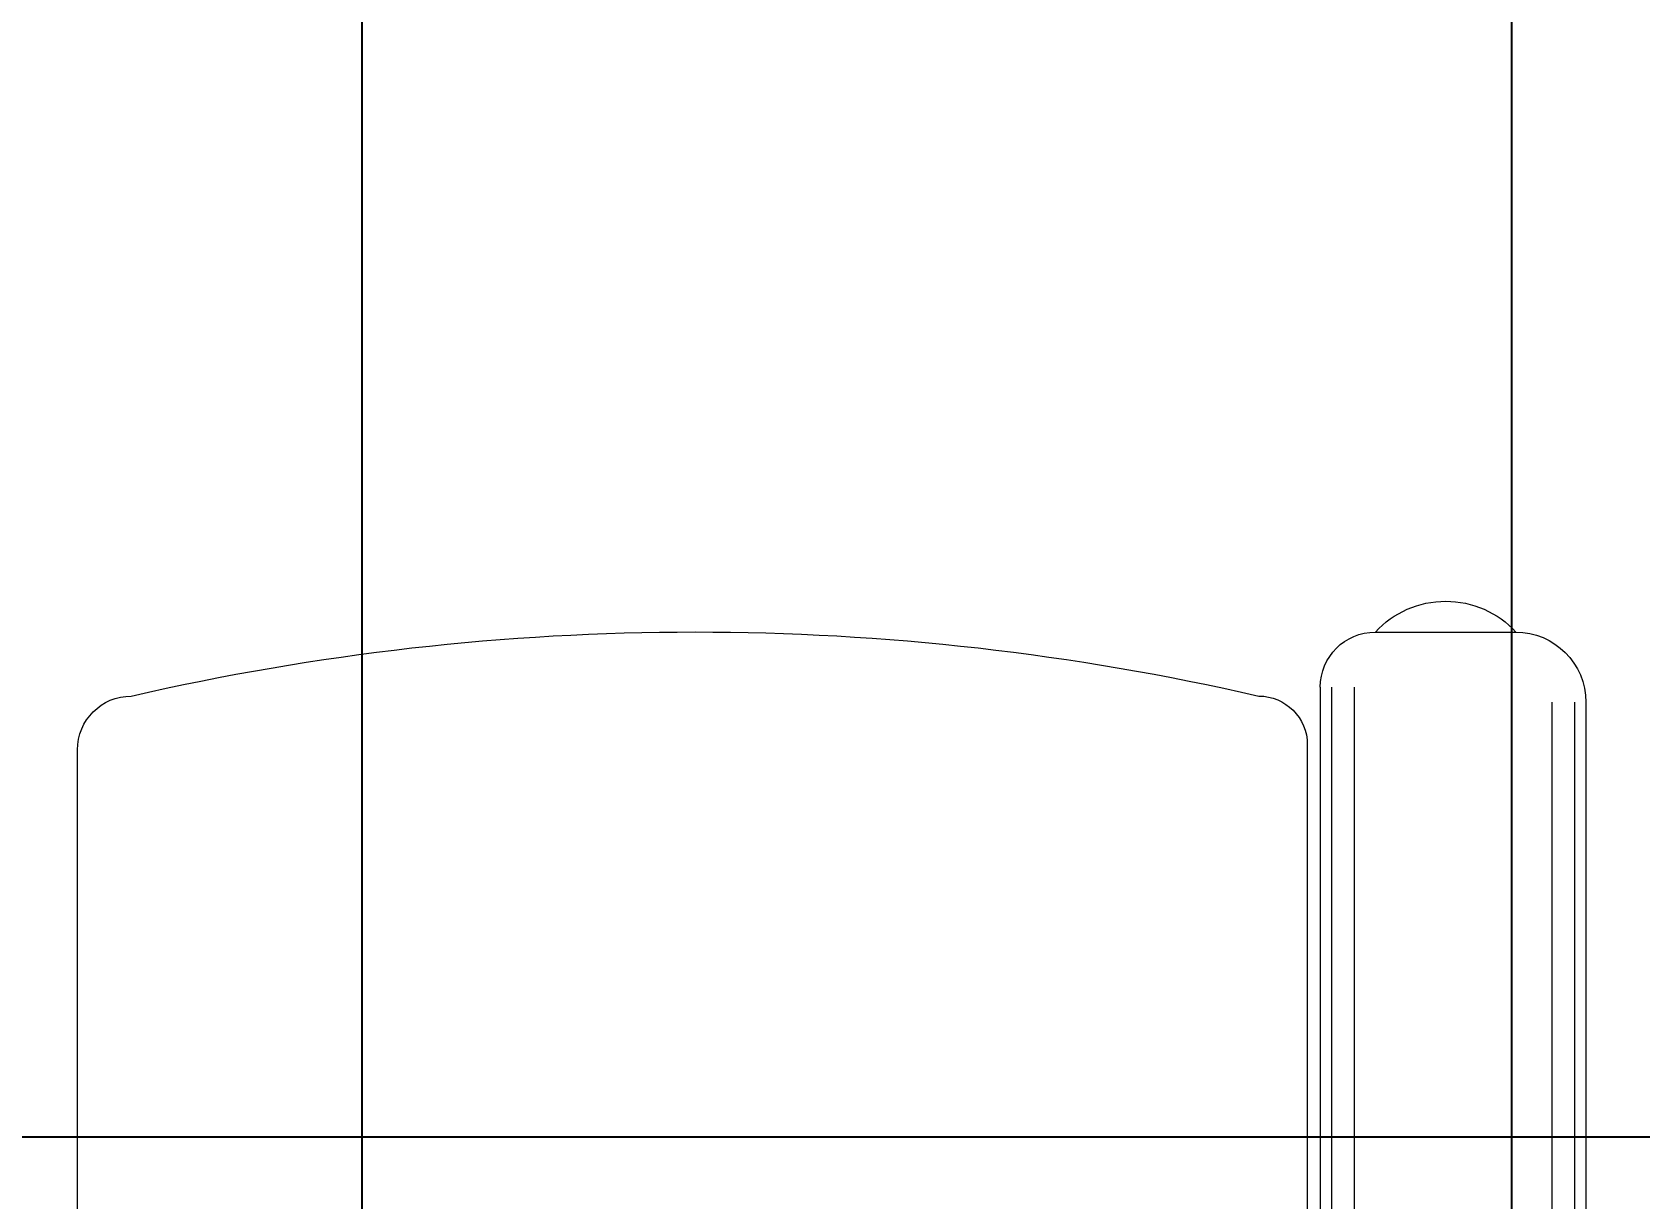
# Model space of a CAD drawing. Extents: x -12260 to 304645, y -29287 to 19916.
# Drawn here: x 11224 to 12063, y -242 to 367 of the extents above; entities that cross this region are included whole.
import ezdxf
from ezdxf import colors
from ezdxf.entities.mleader import LeaderData, LeaderLine
from ezdxf.math import Vec2, Vec3

# ---------------------------------------------------------------- set-up
doc = ezdxf.new("R2010")
doc.units = 0
doc.header["$LTSCALE"] = 0.25
doc.linetypes.add('DASHDOT', pattern=[25.4, 12.7, -6.35, 0, -6.35])
doc.layers.add('01-First Floor$0$FALSE CEILING', color=251, linetype='Continuous')
doc.layers.add('01-First Floor$0$TME-NON MEDICAL FURNITURE', color=242, linetype='Continuous')
for name, color, linetype, lineweight in [('01-First Floor$0$LOADING', 253, 'Continuous', 5), ('E-LITE-CLNG-CNDT', 6, 'DASHDOT', 35), ('T-DATA-TEXT', 2, 'Continuous', 25)]:
    doc.layers.add(name, color=color, linetype=linetype, lineweight=lineweight)
doc.styles.add('DC_Elc_Romans', font='elc_romans.shx', dxfattribs={"width": 0.7})

# ---------------------------------------------------------------- blocks, each defined once
blk = doc.blocks.new('01-First Floor$0$GF21008-P')
at = {"layer": '01-First Floor$0$LOADING'}
for p, q in [((0.02235, -0.20585), (0.02235, -0.73852)), ((0.67107, -0.77123), (0.67107, -0.21699)), ((0.67698, -0.77123), (0.67698, -0.21699)), ((0.6888, -0.77123), (0.6888, -0.21699)), ((0.79197, -0.76339), (0.79197, -0.21699)), ((0.80379, -0.76339), (0.80379, -0.21699)), ((0.8097, -0.76339), (0.8097, -0.21699)), ((0.66431, -0.74126), (0.66431, -0.23119)), ((0.69984, -0.8), (0.77309, -0.8))]:
    blk.add_line(p, q, dxfattribs=at)
for centre, radius, start, end in [((0.05042, -0.73852), 0.02807, 180, 270), ((0.63897, -0.74126), 0.02534, 270, 0), ((0.77309, -0.76339), 0.03661, 270, 0), ((0.3447, 0.51055), 1.31061, 257.02456, 282.97544), ((0.69984, -0.77123), 0.02877, 180, 270), ((0.73653, -0.7662), 0.04989, 222.64618, 317.35382)]:
    blk.add_arc(centre, radius, start, end, dxfattribs=at)
blk = doc.blocks.new('01-First Floor')
at = {"layer": '01-First Floor$0$FALSE CEILING', "linetype": 'Continuous'}
for p, q in [((11396.44, -810), (11396.44, 3760)), ((11996.44, -810), (11996.44, 3760)), ((8907.86, -210), (13106, -210))]:
    blk.add_line(p, q, dxfattribs=at)
at = {"layer": '01-First Floor$0$TME-NON MEDICAL FURNITURE', "xscale": -1000, "yscale": 1000, "zscale": 1000, "rotation": 180}
blk.add_blockref('01-First Floor$0$GF21008-P', (11225.44, -746.53, -0.1), dxfattribs=at)
blk = doc.blocks.new('DC_Arrow-ArrowEllipse')
at = {"color": 0}
blk.add_ellipse((0, 0), major_axis=(0.4, 0), ratio=0.4, dxfattribs=at)
at = {"color": 0, "ltscale": 0.5}
blk.add_solid([(-1.4, 0.1667), (-0.4, 0), (-1.4, -0.1667)], dxfattribs=at)

msp = doc.modelspace()

# ---------------------------------------------------------------- block references
at = {"layer": 'E-LITE-CLNG-CNDT'}
msp.add_blockref('01-First Floor', (0, 0), dxfattribs=at)

# ---------------------------------------------------------------- leaders
at = {"layer": 'T-DATA-TEXT'}
ml = msp.add_multileader_mtext('Standard', dxfattribs=at)
ml.set_content('LINE 7 TO SOUND RACK\\PIN DATA ROOM  ', color=256, style='DC_Elc_Romans')
ml.set_leader_properties(color=45)
ml.set_arrow_properties(name='DC_Arrow-ArrowEllipse')
ml.build(insert=Vec2(0, 0))
ml.multileader.update_dxf_attribs({"dogleg_length": 2, "arrow_head_size": 200, "scale": 100})
ctx = ml.context
ctx.base_point, ctx.scale, ctx.char_height, ctx.arrow_head_size, ctx.landing_gap_size, ctx.plane_origin = Vec3(7841.28, 241), 100, 200, 200, 200, Vec3(16810.87, 3595.52)
notes = []
notes.append((ctx, [(0, (1, 1, 0), (7641.28, 241), (1, 0), 200, [(0, [(5536, -1185.65)], 0, [])])]))
ctx.mtext.insert, ctx.mtext.width, ctx.mtext.flow_direction = Vec3(8041.28, 341), 2820.2952, 5
for ctx, leaders in notes:
    for number, flags, end, landing, length, lines in leaders:
        leader = LeaderData()
        leader.index, (leader.has_last_leader_line, leader.has_dogleg_vector, leader.attachment_direction) = number, flags
        leader.last_leader_point, leader.dogleg_vector, leader.dogleg_length = Vec3(end), Vec3(landing), length
        for number, points, colour, breaks in lines:
            line = LeaderLine()
            line.index, line.vertices, line.color, line.breaks = number, Vec3.list(points), colors.encode_raw_color(colour), breaks
            leader.lines.append(line)
        ctx.leaders.append(leader)

doc.saveas('drawing.dxf')
